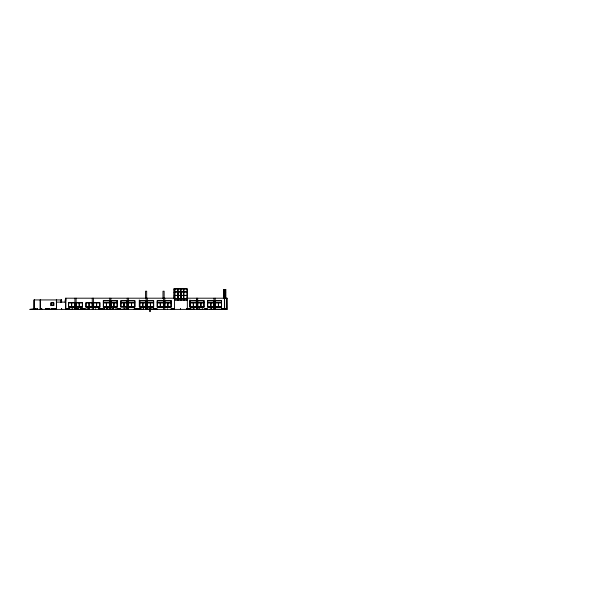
<?xml version="1.0" encoding="UTF-8"?>
<svg xmlns="http://www.w3.org/2000/svg" width="596" height="596" viewBox="0 0 596 596"><rect width="100%" height="100%" fill="white"/><g stroke="black" fill="none" stroke-linecap="round" stroke-linejoin="round"><path stroke-width="0.89" d="M180.513 309.399L180.543 308.676L180.543 309.399M186.794 308.87L186.772 309.399L186.801 308.676M35.216 309.399L35.425 308.676L35.425 309.399M173.995 289.015L177.869 289.015L177.869 291.854M223.828 289.455L225.795 289.455M223.828 289.745L225.653 289.745L225.653 298.045L224.163 298.045L224.163 289.745M183.836 291.995L187.04 291.995L187.04 295.348L174.665 295.348L174.665 291.995L177.869 291.995L177.869 295.348M224.163 292.174L225.653 292.174M224.163 292.316L225.653 292.316M174.211 292.442L174.65 292.442L174.65 289.015M174.211 292.584L174.65 292.584L174.65 295.936L174.211 295.936M180.707 293.582L180.268 293.582M180.998 293.582L181.437 293.582M224.163 295.035L225.653 295.035M224.163 295.184L225.653 295.184M174.211 296.078L174.65 296.078L174.65 298.261M180.707 297.166L180.268 297.076M180.998 297.076L181.437 297.166M224.163 297.903L225.653 297.903M175.366 298.194L65.694 298.194L65.702 309.399L65.784 298.194M186.727 298.194L227.039 298.194M183.836 298.983L187.04 298.983L187.04 300.406M66.044 299.937L65.165 299.937L65.165 302.515M174.531 300.295L187.338 300.295M109.731 300.667L103.317 300.667L103.324 307.074L117.241 307.074L117.241 300.667L110.826 300.667L110.841 307.074M128.386 300.667L134.8 300.667L134.8 307.074L120.817 306.784L127.231 307.074M146.124 300.667L139.71 300.667L139.725 307.074L153.694 307.074L153.686 300.667L147.279 300.667M163.595 300.667L157.18 300.667L157.188 307.074L171.164 307.074L171.156 300.667L164.749 300.667M196.486 300.667L190.064 300.667L190.079 307.074L204.055 307.074L204.041 300.667L197.641 300.667M214.009 300.667L207.594 300.667L207.602 307.074L221.578 307.074L221.57 300.667L215.163 300.667M56.382 302.12L65.702 302.12M74.94 302.701L68.525 302.701L68.533 307.074L82.509 307.074L82.501 302.701L76.094 302.701M92.313 302.701L85.906 302.701L85.913 307.074L99.89 307.074L99.882 302.701L93.416 302.701M103.317 302.701L109.724 302.701M110.826 302.701L117.233 302.701M120.817 302.701L127.224 302.701M128.386 302.701L134.793 302.701M139.71 302.701L146.117 302.701M147.279 302.701L153.686 302.701M157.18 302.701L163.587 302.701M164.749 302.701L171.156 302.701M190.064 302.701L196.471 302.701M197.641 302.701L204.048 302.701M207.594 302.701L214.001 302.701M215.163 302.701L221.57 302.701M71.58 302.85L68.667 302.85L68.667 306.635L71.58 306.635M79.149 302.85L76.236 302.85L76.236 306.635L79.149 306.635M79.298 302.85L82.352 302.85L82.352 306.635L79.298 306.635L79.298 302.85M88.96 302.85L86.047 302.85L86.055 306.635L88.96 306.635M96.537 302.85L93.624 302.85L93.624 306.635L96.537 306.635M106.371 302.85L103.458 302.85L103.458 306.635L106.371 306.635M113.888 302.85L110.975 302.85L110.975 306.635L113.888 306.635M114.03 302.85L117.092 302.85L117.092 306.635L114.03 306.635L114.03 302.85M123.871 302.85L120.958 302.85L120.958 306.635L123.871 306.635M131.44 302.85L128.527 302.85L128.527 306.635L131.44 306.635M142.772 302.85L139.859 302.85L139.859 306.635L142.772 306.635M150.341 302.85L147.428 302.85L147.428 306.635L150.341 306.635M160.242 302.85L157.329 302.85L157.329 306.635L160.242 306.635M167.811 302.85L164.898 302.85L164.898 306.635L167.811 306.635M193.417 302.85L196.33 302.85L196.33 306.635L193.417 306.635M200.986 302.85L203.899 302.85L203.899 306.635L200.986 306.635M210.947 302.85L213.86 302.85L213.86 306.635L210.947 306.635M218.516 302.85L221.429 302.85L221.429 306.635L218.516 306.635M53.737 303.93L53.275 303.93L53.737 304.012M109.664 304.765L109.612 305.159M146.005 304.765L146.065 305.159M153.574 304.765L153.574 305.159M50.921 305.472L53.826 305.472L53.819 302.701L50.906 302.701L50.921 305.472L53.826 305.472M76.102 298.194L76.094 306.784L82.509 307.074M110.826 306.784L117.241 307.074M134.8 307.074L128.393 307.074M147.294 306.784L153.694 307.074M34.739 309.399L34.739 308.676L29.8 309.399L227.039 309.399M202.58 309.309L197.053 309.399M214.106 309.257L217.019 309.257M217.16 309.257L219.648 309.257M219.797 309.257L222.71 309.257M81.466 308.914L82.993 309.399L82.933 308.676M221.578 307.074L215.178 307.074M214.009 307.074L207.602 307.074M204.055 307.074L197.649 307.074M196.486 307.074L190.079 307.074M171.164 307.074L164.764 307.074M163.595 307.074L157.188 307.074M146.124 307.074L139.725 307.074M109.731 307.074L103.324 307.074M99.89 307.074L93.423 307.074M92.261 307.074L85.913 307.074M76.094 306.784L76.094 309.399M74.94 307.074L68.533 307.074M226.964 298.194L226.964 309.399L226.83 298.194M226.011 308.676L225.944 309.399M225.869 308.676L225.869 309.399L225.742 308.676M225.75 289.455L225.75 298.574M225.675 308.676L225.675 309.399M224.61 298.194L224.625 309.399M224.483 298.194L224.483 309.399M224.416 298.194L224.416 309.399M223.969 289.455L223.969 298.574M223.873 298.574L223.873 289.455L223.828 298.574M223.381 308.676L223.44 309.399M223.254 308.676L223.247 309.399M223.135 308.676L223.15 309.399M222.986 308.676L222.986 309.399M222.412 308.676L222.412 309.399M221.98 308.676L221.98 309.399M221.824 308.676L221.824 309.399M221.57 308.676L221.57 309.399M218.516 302.701L218.516 306.784M215.566 308.676L215.536 309.399L215.499 308.676M215.178 298.194L215.163 309.399M214.158 308.676L214.269 309.399M214.135 308.676L214.143 309.399M214.009 298.194L213.904 309.399M211.796 308.676L211.796 309.399M211.505 308.676L211.505 309.399M210.947 302.701L210.947 306.784M210.299 309.399L210.299 308.676L210.202 309.399M207.594 308.676L207.594 309.399M206.834 308.676L206.834 309.399M206.715 308.676L206.723 309.399M206.648 308.676L206.648 309.399M206.551 308.676L206.447 309.399M206.44 308.676L206.343 309.399M206.216 308.676L206.216 309.399L206.127 308.676M206.015 308.676L205.963 309.399M205.925 308.676L205.829 309.399M205.754 308.676L205.732 309.399M205.59 308.676L205.627 309.399M205.538 308.676L205.538 309.399M205.441 308.676L205.441 309.399M204.83 308.676L204.763 309.399M204.234 308.676L204.242 309.399M202.58 308.676L202.58 309.399M200.986 302.701L200.986 306.784M199.176 308.676L199.176 309.399M199.079 308.676L199.079 309.399M197.649 298.194L197.649 309.399M196.911 299.937L196.911 307.074M196.911 308.676L196.911 309.399M196.814 308.676L196.814 309.399M196.486 298.194L196.486 309.399M193.938 308.676L193.938 309.399M193.834 308.676L193.842 309.399M193.707 308.676L193.663 309.399M193.633 308.676L193.633 309.399M193.417 302.701L193.417 306.784M193.29 308.676L193.313 309.399M191.897 308.676L191.897 309.399M190.407 308.676L190.422 309.399M190.213 308.676L190.228 309.399M189.938 299.937L189.938 306.925M189.938 308.676L189.93 309.399M189.349 308.676L189.342 309.399M188.559 308.676L188.559 309.399M188.321 308.676L188.373 309.399M188.217 308.676L188.194 309.399L188.127 308.676M188.06 308.676L187.978 309.399M187.882 308.676L187.882 309.399M187.785 308.676L187.785 309.399M187.606 308.676L187.606 309.399M187.338 298.194L187.33 309.399M187.256 300.548L187.256 288.725L173.995 288.725L173.995 298.7M186.868 308.87L186.868 309.399M183.836 300.511L183.836 289.015L187.04 289.015L187.04 291.854L174.665 291.854L174.665 289.015M183.687 291.854L183.695 289.015L180.998 289.015L180.998 291.854M183.695 295.348L183.687 291.995L180.998 291.995L180.998 295.348M183.695 295.489L183.687 298.842M183.687 300.406L183.695 298.983L180.998 298.983L180.998 300.406M180.998 295.489L180.998 298.842M180.901 291.958L180.901 298.879M180.804 291.958L180.804 298.879M180.707 291.854L180.707 289.015L178.01 289.015L178.01 291.854M180.707 295.348L180.707 291.995L178.01 291.995L178.01 295.348M180.707 295.489L180.707 298.842M180.707 300.406L180.707 298.983L178.01 298.983L178.01 300.406M178.01 295.489L178.01 298.842M177.921 291.958L177.921 298.879M177.869 295.489L177.869 298.842M177.869 300.406L177.869 298.983L174.665 298.983L174.665 300.406M174.792 289.015L174.792 292.442M174.792 292.584L174.792 295.936M174.792 296.078L174.792 298.261M174.449 288.725L174.531 309.399M174.375 308.676L174.375 309.399M174.211 289.015L174.211 298.261M173.995 308.676L173.995 309.399M173.645 308.676L173.6 309.399M173.518 308.676L173.525 309.399M173.324 308.676L173.294 309.399L173.19 308.676M173.093 308.676L173.086 309.399M172.877 308.676L172.877 309.399M172.691 308.676L172.691 309.399M172.222 308.676L172.222 309.399M172.095 308.676L172.095 309.399M171.29 308.676L171.298 309.399M171.156 308.676L171.156 309.399M167.811 302.701L167.811 306.784M167.387 308.676L167.379 309.399M164.764 298.194L164.749 309.399M164.146 298.484L164.146 291.206L162.984 291.206L162.984 298.484M163.595 298.194L163.587 309.399M160.235 302.701L160.242 306.784M157.18 308.676L157.18 309.399M156.517 308.676L156.51 309.399M156.316 308.676L156.316 309.399M156.04 308.676L156.048 309.399M155.988 308.676L155.981 309.399M155.847 308.676L155.839 309.399M155.683 308.676L155.69 309.399M154.938 308.676L154.99 309.399M154.871 308.676L154.811 309.399L154.699 308.676M154.602 308.676L154.655 309.399M154.461 308.676L154.453 309.399M154.394 308.676L154.401 309.399M154.23 308.676L154.23 309.399M154.111 308.676L154.111 309.399M153.939 308.676L154.014 309.399M153.85 308.676L153.887 309.399M153.686 308.676L153.686 309.399M153.09 308.676L153.09 309.399M151.868 308.676L151.868 309.399M150.915 308.676L150.915 309.399M150.341 302.701L150.341 306.784M150.214 309.399L150.207 308.676L150.118 309.399M149.678 308.676L149.633 309.399M149.328 308.676L149.328 309.399L149.283 308.676M148.985 308.676L148.978 309.399M147.294 298.194L147.279 309.399M146.847 308.676L146.847 309.399M146.72 308.676L146.72 309.399M146.676 298.484L146.676 291.206L145.513 291.206L145.513 298.484M146.72 308.676L146.683 309.399M146.556 308.676L146.556 309.399M146.37 308.676L146.363 309.399M146.251 308.676L146.281 309.399M146.124 298.194L146.117 309.399L146.042 308.676M145.931 308.676L145.968 309.399M145.811 308.676L145.811 309.399M145.707 308.676L145.707 309.399M143.517 308.676L143.517 309.399M143.278 308.676L143.278 309.399M143.167 308.676L143.159 309.399M142.772 302.701L142.772 306.784M141.125 308.676L141.125 309.399M140.805 308.676L140.88 309.399M140.708 308.676L140.708 309.399M139.71 308.676L139.71 309.399M139.293 299.937L139.293 306.925M139.293 308.676L139.285 309.399M138.689 308.676L138.682 309.399M138.25 308.676L138.25 309.399M138.063 308.676L138.13 309.399M137.825 308.676L137.877 309.399M137.669 308.676L137.773 309.399M137.333 308.676L137.341 309.399M137.199 308.676L137.199 309.399M137.073 308.676L137.08 309.399M136.924 308.676L136.916 309.399M136.193 308.676L136.193 309.399M136.007 308.676L136.007 309.399M135.91 308.676L135.91 309.399M135.732 308.676L135.739 309.399M135.478 308.676L135.441 309.399L135.344 308.676M135.203 308.676L135.292 309.399M134.927 308.676L134.972 309.399M134.838 308.676L134.838 309.399M134.793 300.667L134.793 306.784M134.778 308.676L134.793 309.399M134.592 308.676L134.592 309.399M134.517 308.676L134.443 309.399M134.212 308.676L134.212 309.399M131.44 302.701L131.44 306.784M128.393 298.194L128.386 309.399M127.805 308.676L127.805 309.399M127.231 298.194L127.231 309.399L127.224 308.676M127.224 306.784L127.224 300.667L120.817 300.667L120.824 307.074M126.643 308.676L126.643 309.399M125.667 308.676L125.667 309.399M124.646 308.676L124.646 309.399M124.482 308.676L124.482 309.399M124.214 308.676L124.214 309.399M124.117 308.676L124.117 309.399M123.096 308.676L123.104 309.399M120.817 308.676L120.817 309.399M120.303 308.676L120.303 309.399M120.236 308.676L120.236 309.399M120.146 308.676L120.146 309.399M119.893 308.676L119.885 309.399M119.453 308.676L119.446 309.399M119.386 308.676L119.386 309.399M118.492 308.676L118.448 309.399M118.366 308.676L118.373 309.399M118.269 308.676L118.202 309.399M118.06 308.676L118.053 309.399M118.008 308.676L117.993 309.399M117.717 308.676L117.68 309.399M117.501 308.676L117.501 309.399M117.412 308.676L117.412 309.399M117.233 308.676L117.233 309.399M116.652 308.676L116.652 309.399M115.281 308.676L115.281 309.399M113.888 302.701L113.888 306.784M113.322 308.676L113.322 309.399M113.195 308.676L113.195 309.399M113.128 308.676L113.151 309.399M112.979 308.676L112.979 309.399M112.845 308.676L112.845 309.399M112.8 308.676L112.8 309.399M112.279 308.676L112.279 309.399M110.841 298.194L110.841 309.399L110.826 308.676M110.491 308.676L110.491 309.399M110.364 308.676L110.364 309.399M110.245 308.676L110.245 309.399M110.133 308.676L110.2 309.399M110.074 308.676L110.074 309.399M109.895 308.676L109.925 309.399M109.731 298.194L109.806 309.399M109.634 308.676L109.634 309.399M109.522 308.676L109.53 309.399M109.463 308.676L109.426 309.399M109.247 308.676L109.239 309.399M109.12 308.676L109.12 309.399M107.25 308.676L107.25 309.399M107.138 308.676L107.138 309.399M106.811 308.676L106.811 309.399M106.699 308.676L106.691 309.399M106.371 302.701L106.371 306.784M104.702 308.676L104.702 309.399M104.181 308.676L104.188 309.399M104.099 308.676L104.099 309.399M103.324 308.676L103.317 309.399M102.452 308.676L102.505 309.399M102.363 308.676L102.363 309.399M102.028 308.676L102.028 309.399M101.894 309.399L101.901 308.676L101.827 309.399M101.499 308.676L101.499 309.399M101.38 308.676L101.29 309.399M101.223 308.676L101.223 309.399M101.111 308.676L101.149 309.399M100.925 308.676L100.97 309.399M100.761 308.676L100.761 309.399M100.612 308.676L100.582 309.399M100.448 308.676L100.448 309.399M100.366 308.676L100.337 309.399M100.121 308.676L100.113 309.399M100.001 308.676L100.009 309.399M99.882 308.676L99.882 309.399M99.681 308.676L99.681 309.399M99.197 308.676L99.197 309.399M98.623 308.676L98.586 309.399M98.504 308.676L98.504 309.399M98.414 308.676L98.414 309.399M96.537 302.701L96.53 306.784M95.606 308.676L95.606 309.399M93.475 302.701L93.475 306.784M93.475 308.676L93.475 309.399M93.423 298.194L93.423 309.399M92.261 298.194L92.313 309.399M89.571 308.676L89.586 309.399M89.132 308.676L89.132 309.399M88.96 302.701L88.96 306.784M88.536 308.676L88.528 309.399M87.999 308.676L87.992 309.399M87.247 308.676L87.247 309.399M85.906 308.676L85.906 309.399M85.206 308.676L85.198 309.399M84.572 308.676L84.528 309.399M84.505 308.676L84.483 309.399M84.312 308.676L84.379 309.399M83.686 308.676L83.708 309.399M83.537 308.676L83.522 309.399M83.403 308.676L83.455 309.399M83.291 309.399L83.127 308.676M82.725 308.676L82.725 309.399M82.606 309.399L82.539 308.676L82.501 309.399M82.218 308.676L82.218 309.399M81.905 308.676L81.905 309.399M80.706 308.676L80.691 309.399M80.363 308.676L80.363 309.399M80.251 308.676L80.251 309.399M79.149 302.701L79.149 306.784M78.597 308.676L78.583 309.399M78.53 308.676L78.53 309.399M78.18 308.676L78.262 309.399M78.076 308.676L78.076 309.399M77.957 309.399L77.957 308.676L77.882 309.399M76.519 308.676L76.519 309.399M75.685 308.676L75.685 309.399M75.506 308.676L75.558 309.399M75.394 302.559L75.394 306.925M75.394 308.676L75.394 309.399M75.208 308.676L75.267 309.399M75.089 308.676L75.096 309.399M74.992 308.676L74.992 309.399M74.94 298.194L74.865 309.399M74.805 308.676L74.798 309.399M74.627 308.676L74.627 309.399M74.53 308.676L74.53 309.399M74.336 308.676L74.336 309.399M72.332 308.676L72.325 309.399M71.982 308.676L71.982 309.399M71.58 302.701L71.58 306.784M69.747 308.676L69.747 309.399M69.62 308.676L69.62 309.399M69.553 308.676L69.553 309.399M68.525 308.676L68.525 309.399M68.436 308.676L68.436 309.399M67.937 308.676L67.907 309.399M67.586 308.676L67.609 309.399M67.393 308.676L67.393 309.399M67.266 308.676L67.363 309.399M67.005 308.676L67.005 309.399M67.005 308.676L66.886 309.399M66.834 308.676L66.812 309.399M66.581 309.399L66.528 308.676L66.499 309.399M66.365 308.676L66.379 309.399M66.171 308.676L66.171 309.399M61.679 308.676L61.679 309.399M61.619 302.559L61.619 299.937L34.076 299.937L34.076 309.399M61.552 308.676L61.559 309.399M61.388 299.937L61.358 302.559M61.284 299.937L61.284 302.559M61.105 299.937L61.105 302.559M56.464 299.937L56.464 309.399L56.382 299.937M55.577 308.676L55.577 309.399M55.212 309.399L55.257 308.676L55.123 309.399M55.026 308.676L55.063 309.399M54.735 308.676L54.81 309.399M54.69 308.676L54.705 309.399M54.489 308.676L54.497 309.399M54.109 308.676L54.102 309.399M53.96 308.676L53.931 309.399M53.521 308.676L53.513 309.399M53.163 308.676L53.163 309.399M52.873 308.676L52.873 309.399M52.195 308.676L52.195 309.399M52.068 308.676L52.09 309.399M51.643 308.676L51.636 309.399L51.599 308.676M51.479 308.676L51.427 309.399M49.96 308.676L49.96 309.399M49.766 309.399L49.766 308.676L49.654 309.399M49.401 308.676L49.401 309.399M49.259 308.676L49.252 309.399M49.125 308.676L49.215 309.399M49.073 308.676L49.028 309.399M48.917 308.676L48.932 309.399M48.708 308.676L48.671 309.399M48.343 308.676L48.321 309.399M48.023 308.676L48.053 309.399M47.516 308.676L47.531 309.399M47.278 308.676L47.345 309.399M46.786 308.676L46.779 309.399M46.644 308.676L46.644 309.399M46.54 308.676L46.525 309.399M46.428 308.676L46.428 309.399M46.197 308.676L46.22 309.399M46.145 308.676L46.026 309.399M45.795 308.676L45.84 309.399M45.75 308.676L45.773 309.399M45.423 308.676L45.43 309.399M41.832 308.676L41.862 309.399M41.593 308.676L41.578 309.399L41.452 308.676M41.347 308.676L41.355 309.399M41.102 308.676L41.117 309.399M40.975 308.676L40.938 309.399M40.908 308.676L40.863 309.399M40.349 299.937L40.349 309.399M40.163 299.937L40.163 309.399M37.153 308.676L37.153 309.399M37.049 308.676L37.034 309.399M36.937 308.676L36.937 309.399M35.484 308.676L35.484 309.399M34.717 308.676L34.687 309.399M34.33 299.937L34.263 309.548M34.151 299.937L34.181 309.399M187.04 295.489L174.665 295.489L174.665 298.842L187.04 298.842L187.04 295.489M109.575 300.809L103.458 300.809L103.466 302.559L109.575 302.559L109.575 300.809M117.092 300.809L110.975 300.809L110.975 302.559L117.092 302.559L117.092 300.809M127.075 300.809L120.958 300.809L120.958 302.559L127.075 302.559L127.075 300.809M134.644 300.809L128.527 300.809L128.527 302.559L134.644 302.559L134.644 300.809M145.975 300.809L139.859 300.809L139.859 302.559L145.975 302.559L145.968 300.809M153.544 300.809L147.428 300.809L147.428 302.559L153.544 302.559L153.544 300.809M163.446 300.809L157.329 300.809L157.329 302.559L163.446 302.559L163.446 300.809M171.015 300.809L164.898 300.809L164.898 302.559L171.015 302.559L171.015 300.809M196.33 300.809L190.213 300.809L190.213 302.559L196.33 302.559L196.33 300.809M203.899 300.809L197.783 300.809L197.783 302.559L203.899 302.559L203.899 300.809M213.86 300.809L207.743 300.809L207.743 302.559L213.86 302.559L213.86 300.809M221.429 300.809L215.312 300.809L215.312 302.559L221.429 302.559L221.429 300.809M74.783 302.85L71.729 302.85L71.729 306.635L74.783 306.635L74.783 302.85M92.164 302.85L89.109 302.85L89.109 306.635L92.164 306.635L92.164 302.85M99.733 302.85L96.679 302.85L96.679 306.635L99.733 306.635L99.733 302.85M109.575 302.85L106.52 302.85L106.52 306.635L109.575 306.635L109.575 302.85M127.075 302.85L124.02 302.85L124.02 306.635L127.075 306.635L127.075 302.85M134.644 302.85L131.589 302.85L131.589 306.635L134.644 306.635L134.644 302.85M145.975 302.85L142.913 302.85L142.913 306.635L145.975 306.635L145.968 302.85M153.544 302.85L150.483 302.85L150.483 306.635L153.544 306.635L153.544 302.85M163.446 302.85L160.384 302.85L160.384 306.635L163.446 306.635L163.438 302.85M171.015 302.85L167.953 302.85L167.953 306.635L171.015 306.635L171.015 302.85M193.275 302.85L190.213 302.85L190.213 306.635L193.275 306.635L193.275 302.85M200.845 302.85L197.783 302.85L197.783 306.635L200.845 306.635L200.837 302.85M210.798 302.85L207.743 302.85L207.743 306.635L210.798 306.635L210.798 302.85M218.367 302.85L215.312 302.85L215.312 306.635L218.367 306.635L218.367 302.85M53.603 302.991L51.129 302.991L51.129 304.884L53.603 304.884L53.603 302.991M150.006 311.641L149.998 308.676L150.006 311.641M222.852 309.399L222.852 308.676L222.8 309.399M222.211 309.399L222.226 308.676L222.204 309.399M171.946 309.399L171.946 308.676L171.886 309.399M155.169 309.399L155.176 308.676L155.154 309.399M123.871 306.784L123.871 302.701L123.871 306.784M119.662 309.399L119.662 308.676L119.64 309.399M118.679 309.399L118.679 308.676L118.656 309.399M112.577 309.399L112.629 308.676L112.569 309.399M77.599 309.399L77.599 308.676L77.554 309.399M40.707 309.399L40.707 308.676L40.655 309.399"/></g></svg>
